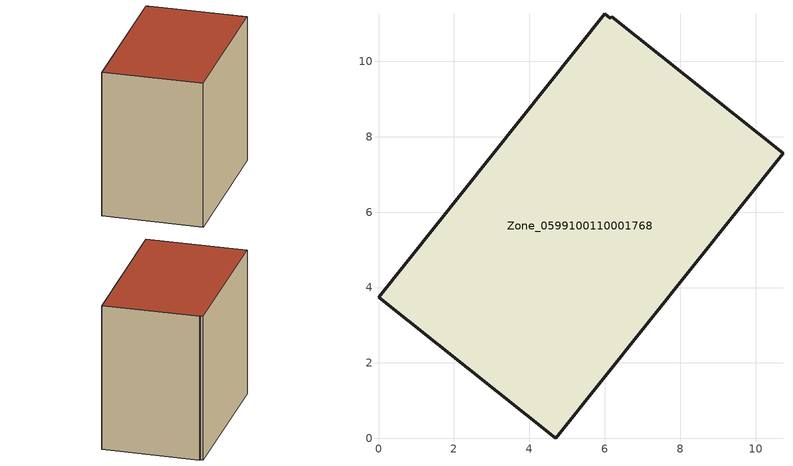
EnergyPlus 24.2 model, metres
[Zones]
Zone_0599100110001768
 floor ground (C_G): 6.19,11.18 10.73,7.57 4.7,0 0,3.75 6,11.27 6.15,11.14 z0.54
 wall outside (C_F): 4.7,0 10.73,7.57 6.19,11.18 6.15,11.14 6,11.27 0,3.75 4.7,0 z0.54:9.54
 roof outside (C_R): 10.73,7.57 6.19,11.18 6.15,11.14 6,11.27 0,3.75 4.7,0 z9.54
[BUILDING]
Pand.0599100110001768: North Axis=0; Terrain=City; Loads Convergence Tolerance Value=0.04; Temperature Convergence Tolerance Value=0.4; Solar Distribution=FullExterior; Maximum Number of Warmup Days=25; Minimum Number of Warmup Days=1
[Site:Location]
Rotterdam.The.Hague.AP_ZH_NLD Design_Conditions: Latitude=51.96; Longitude=4.45; Time Zone=1; Elevation=-4.5
[SITE:GROUNDTEMPERATURE:BUILDINGSURFACE]
18, 18, 18, 18, 18, 18, 18, 18, 18, 18, 18, 18
[MATERIAL] Thermal Absorptance=0.9; Solar Absorptance=0.7; Visible Absorptance=0.7
Name | Roughness | Thickness | Conductivity | Density | Specific Heat
G.TI.2015-2018 | MediumSmooth | 0.15 | 0.0428571 | 540 | 1210
F.TI.2015-2018 | Rough | 0.3 | 0.0666667 | 1920 | 840
R.TI.2015-2018 | MediumRough | 0.2 | 0.0333333 | 1500 | 1000
[CONSTRUCTION]
C_G: G.TI.2015-2018
C_F: F.TI.2015-2018
C_R: R.TI.2015-2018
[ZONE]
Zone_0599100110001768: Type=1; Multiplier=1; Ceiling Height=Autocalculate; Volume=Autocalculate; Floor Area=autocalculate; Part of Total Floor Area=Yes
[ZONEINFILTRATION:DESIGNFLOWRATE]
Infil_Zone_0599100110001768: Zone or ZoneList or Space or SpaceList=Zone_0599100110001768; Schedule=AlwaysOn; Design Flow Rate Calculation Method=Flow/Area; Flow Rate per Floor Area=0.0015; Constant Term Coefficient=1; Temperature Term Coefficient=0; Velocity Term Coefficient=0; Velocity Squared Term Coefficient=0
[HVACTEMPLATE:ZONE:IDEALLOADSAIRSYSTEM]
Zone_0599100110001768: Maximum Heating Supply Air Temperature=50; Minimum Cooling Supply Air Temperature=13; Maximum Heating Supply Air Humidity Ratio=0.0156; Minimum Cooling Supply Air Humidity Ratio=0.0077; Heating Limit=NoLimit; Cooling Limit=NoLimit; Dehumidification Control Type=ConstantSensibleHeatRatio; Cooling Sensible Heat Ratio=0.7; Dehumidification Setpoint=60; Humidification Control Type=None; Humidification Setpoint=30; Outdoor Air Method=None; Outdoor Air Flow Rate per Person=0.00944; Outdoor Air Flow Rate per Zone Floor Area=0; Outdoor Air Flow Rate per Zone=0; Demand Controlled Ventilation Type=None; Outdoor Air Economizer Type=NoEconomizer; Heat Recovery Type=None; Sensible Heat Recovery Effectiveness=0.7; Latent Heat Recovery Effectiveness=0.65
[ZONECONTROL:THERMOSTAT]
ThermostatControl_Zone_0599100110001768: Zone or ZoneList=Zone_0599100110001768; Control Type Schedule=DualSetpointControlType; Control 1=Thermostat_Zone_0599100110001768; Temperature Difference Between Cutout And Setpoint=0
[THERMOSTATSETPOINT:DUALSETPOINT]
Thermostat_Zone_0599100110001768: Heating Setpoint Temperature Schedule=HeatingSetpoint_Zone_0599100110001768; Cooling Setpoint Temperature Schedule=CoolingSetpoint_Zone_0599100110001768
[SCHEDULE:COMPACT]
HeatingSetpoint_Zone_0599100110001768: Through: 12/31, For: AllDays, Until: 24:00, 21
CoolingSetpoint_Zone_0599100110001768: Through: 12/31, For: AllDays, Until: 24:00, 24
DualSetpointControlType: Through: 12/31, For: AllDays, Until: 24:00, 4
AlwaysOn: Through: 12/31, For: AllDays, Until: 24:00, 1
